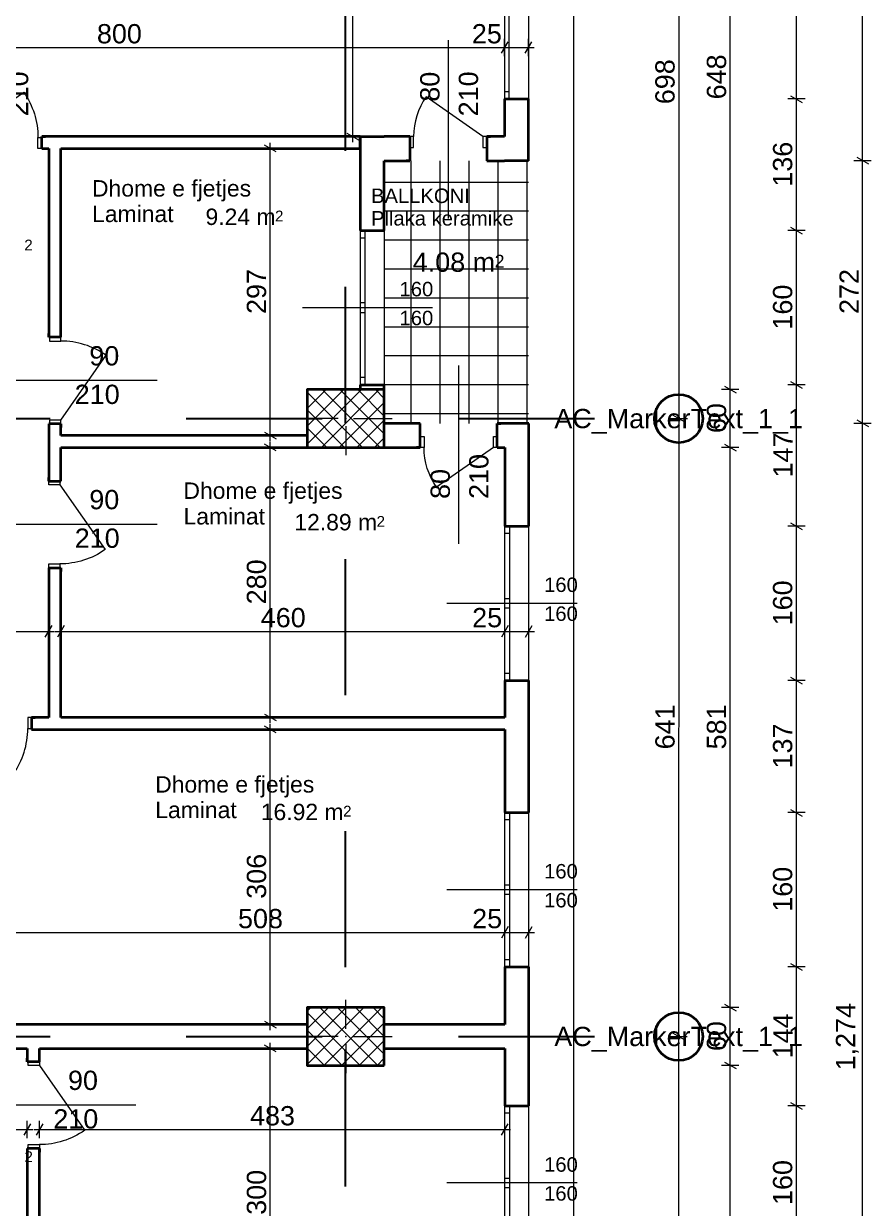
# Model space of a CAD drawing. Header units: centimetres. Extents: x 765 to 25620, y 224160 to 230516.
# Drawn here: x 3842 to 4721, y 226396 to 227625 of the extents above; entities that cross this region are included whole.
import ezdxf
from ezdxf.enums import TextEntityAlignment as Align

# ---------------------------------------------------------------- set-up
doc = ezdxf.new("R2010")
doc.units = ezdxf.units.CM
doc.header["$MEASUREMENT"] = 0
doc.linetypes.add('Small Dashed', pattern=[282.222222, 141.111111, -141.111111])
for name, color, linetype, lineweight in [('0_Pen_No__101', 252, 'Continuous', 13), ('ARCHICAD Door Markers_Pen_No__1', 7, 'Continuous', 13), ('ARCHICAD Door Markers_Pen_No__7', 7, 'Continuous', 35), ('ARCHICAD Doors_Pen_No__27', 7, 'Continuous', 35), ('ARCHICAD Window Markers_Pen_No__1', 7, 'Continuous', 13), ('ARCHICAD Window Markers_Pen_No__7', 7, 'Continuous', 35), ('ARCHICAD Windows_Pen_No__27', 7, 'Continuous', 35), ('Structural - Bearing_Pen_No__20', 1, 'Continuous', 0), ('Structural - Bearing_Pen_No__21', 7, 'Continuous', 35), ('Structural - Bearing_Pen_No__27', 7, 'Continuous', 35), ('Structural - Shear_Pen_No__1', 7, 'Continuous', 13), ('Structural - Shear_Pen_No__7', 7, 'Continuous', 35)]:
    doc.layers.add(name, color=color, linetype=linetype, lineweight=lineweight)
for name, color, linetype, lineweight, true_color in [('0_Pen_No__8', 7, 'Continuous', 35, 0xa80f02), ('Annotation - Text_Pen_No__8', 7, 'Continuous', 35, 0xa80f02), ('ARCHICAD Doors_Pen_No__23', 7, 'Continuous', 20, 0xff6600), ('ARCHICAD Doors_Pen_No__3', 7, 'Continuous', 18, 0xff6600), ('ARCHICAD Windows_Pen_No__23', 7, 'Continuous', 20, 0xff6600), ('ARCHICAD Windows_Pen_No__3', 7, 'Continuous', 18, 0xff6600), ('Structural - Shear_Pen_No__58', 7, 'Continuous', 25, 0xdf0000)]:
    doc.layers.add(name, color=color, linetype=linetype, lineweight=lineweight, true_color=true_color)
for name, color, linetype in [('ARCHICAD Door Markers', 7, 'Continuous'), ('ARCHICAD Doors', 7, 'Continuous'), ('ARCHICAD Window Markers', 7, 'Continuous'), ('ARCHICAD Windows', 7, 'Continuous'), ('Dimensioning - General', 7, 'Continuous'), ('Structural - Bearing', 7, 'Continuous')]:
    doc.layers.add(name, color=color, linetype=linetype)
doc.styles.add('GENERATED_STYLE_1', font='arial.ttf')
pattern_1 = [(45, (1303.923, 207240.939), (-9.192388, 9.192388), []), (135, (1303.923, 207240.939), (9.192388, 9.192388), [])]

# ---------------------------------------------------------------- blocks, each defined once
blk = doc.blocks.new('Door 22_5')
at = {"layer": 'ARCHICAD Doors_Pen_No__23', "color": 30, "linetype": 'Continuous', "lineweight": 20, "true_color": 0xff6600}
for p, q in [((-360, 0), (-400, 0)), ((-400, 0), (-400, -115)), ((-360, -115), (-360, 0)), ((400, 0), (360, 0)), ((360, 0), (360, -115)), ((400, -115), (400, 0)), ((-400, -115), (-360, -115)), ((360, -115), (400, -115))]:
    blk.add_line(p, q, dxfattribs=at)
at = {"layer": 'ARCHICAD Doors_Pen_No__27', "color": 7, "linetype": 'Continuous', "lineweight": 35}
for p, q in [((-400, 0), (-437, 0)), ((-400, 0), (-437, 0)), ((-400, 0), (-400, -115)), ((-400, 0), (-400, -115)), ((400, 0), (400, -115)), ((400, 0), (400, -115)), ((400, 0), (437, 0)), ((400, 0), (437, 0)), ((-400, -115), (-400, -250)), ((-400, -115), (-400, -250)), ((400, -115), (400, -250)), ((400, -115), (400, -250)), ((-400, -250), (-437, -250)), ((-400, -250), (-437, -250)), ((400, -250), (437, -250)), ((400, -250), (437, -250))]:
    blk.add_line(p, q, dxfattribs=at)
at = {"layer": 'ARCHICAD Doors_Pen_No__3', "color": 30, "linetype": 'Continuous', "lineweight": 18, "true_color": 0xff6600}
blk.add_line((360, 0), (-230, 413), dxfattribs=at)
blk.add_arc((360, 0), 720, 145, 180, dxfattribs=at)
blk = doc.blocks.new('D Marker 22_4')
at = {"layer": 'ARCHICAD Door Markers_Pen_No__1', "color": 7, "linetype": 'Continuous', "lineweight": 13}
blk.add_line((0, 1000), (0, -850), dxfattribs=at)
at = {"layer": 'ARCHICAD Door Markers_Pen_No__7', "color": 7, "lineweight": 35, "style": 'GENERATED_STYLE_1'}
for tag, p in [('AC_MarkerText_3', (-369, 665)), ('A', (31, 665))]:
    blk.add_attdef(tag, text='', height=200, rotation=270, dxfattribs=at).set_placement(p, align=Align.BOTTOM_LEFT)
blk = doc.blocks.new('D Marker 22')
at = {"layer": 'ARCHICAD Door Markers_Pen_No__1', "color": 7, "linetype": 'Continuous', "lineweight": 13}
blk.add_line((0, -1250), (0, 600), dxfattribs=at)
at = {"layer": 'ARCHICAD Door Markers_Pen_No__7', "color": 7, "lineweight": 35, "style": 'GENERATED_STYLE_1'}
for tag, p in [('AC_MarkerText_3', (-369, -329)), ('A', (31, -329))]:
    blk.add_attdef(tag, text='', height=200, rotation=270, dxfattribs=at).set_placement(p, align=Align.BOTTOM_LEFT)
blk = doc.blocks.new('Door 22_4')
at = {"layer": 'ARCHICAD Doors_Pen_No__23', "color": 30, "linetype": 'Continuous', "lineweight": 20, "true_color": 0xff6600}
for p, q in [((-410, 0), (-450, 0)), ((-450, 0), (-450, -115)), ((-410, -115), (-410, 0)), ((450, 0), (410, 0)), ((410, 0), (410, -115)), ((450, -115), (450, 0)), ((-450, -115), (-410, -115)), ((410, -115), (450, -115))]:
    blk.add_line(p, q, dxfattribs=at)
at = {"layer": 'ARCHICAD Doors_Pen_No__27', "color": 7, "linetype": 'Continuous', "lineweight": 35}
for p, q in [((-450, 10), (-487, 10)), ((-450, 10), (-487, 10)), ((-450, 0), (-450, 10)), ((-450, 0), (-450, 10)), ((-450, -115), (-450, 0)), ((-450, -115), (-450, 0)), ((450, 0), (450, 10)), ((450, 0), (450, 10)), ((450, 10), (487, 10)), ((450, 10), (487, 10)), ((450, -115), (450, 0)), ((450, -115), (450, 0)), ((-450, -115), (-487, -115)), ((-450, -115), (-487, -115)), ((450, -115), (487, -115)), ((450, -115), (487, -115))]:
    blk.add_line(p, q, dxfattribs=at)
at = {"layer": 'ARCHICAD Doors_Pen_No__3', "color": 30, "linetype": 'Continuous', "lineweight": 18, "true_color": 0xff6600}
blk.add_line((410, 0), (-262, 470), dxfattribs=at)
blk.add_arc((410, 0), 820, 145, 180, dxfattribs=at)
blk = doc.blocks.new('D Marker 22_2')
at = {"layer": 'ARCHICAD Door Markers_Pen_No__1', "color": 7, "linetype": 'Continuous', "lineweight": 13}
blk.add_line((0, 1000), (0, -725), dxfattribs=at)
at = {"layer": 'ARCHICAD Door Markers_Pen_No__7', "color": 7, "lineweight": 35, "style": 'GENERATED_STYLE_1'}
for tag, p in [('AC_MarkerText_3', (-369, 665)), ('AC_MarkerText_2', (31, 665))]:
    blk.add_attdef(tag, text='', height=200, rotation=270, dxfattribs=at).set_placement(p, align=Align.BOTTOM_LEFT)
blk = doc.blocks.new('Double Sash Window 22_2')
at = {"layer": 'ARCHICAD Windows_Pen_No__23', "color": 30, "linetype": 'Continuous', "lineweight": 20, "true_color": 0xff6600}
for p, q in [((-800, 0), (-725, 0)), ((-725, 0), (-725, -50)), ((-50, -50), (-50, 0)), ((-50, 0), (0, 0)), ((0, 0), (50, 0)), ((50, 0), (50, -50)), ((725, -50), (725, 0)), ((725, 0), (800, 0)), ((-725, -50), (-800, -50)), ((0, -50), (-50, -50)), ((50, -50), (0, -50)), ((800, -50), (725, -50))]:
    blk.add_line(p, q, dxfattribs=at)
at = {"layer": 'ARCHICAD Windows_Pen_No__27', "color": 7, "linetype": 'Continuous', "lineweight": 35}
for p, q in [((-800, 0), (-800, -50)), ((-800, 0), (-800, -50)), ((800, 0), (800, -50)), ((800, 0), (800, -50)), ((-800, -50), (-800, -250)), ((800, -50), (800, -250))]:
    blk.add_line(p, q, dxfattribs=at)
at = {"layer": 'ARCHICAD Windows_Pen_No__3', "color": 30, "linetype": 'Continuous', "lineweight": 18, "true_color": 0xff6600}
for p, q in [((-800, 0), (800, 0)), ((-725, 0), (-50, 0)), ((50, 0), (725, 0)), ((-50, -50), (-725, -50)), ((725, -50), (50, -50)), ((-800, -250), (800, -250))]:
    blk.add_line(p, q, dxfattribs=at)
blk = doc.blocks.new('W Marker 22_2')
at = {"layer": 'ARCHICAD Window Markers_Pen_No__1', "color": 7, "linetype": 'Continuous', "lineweight": 13}
blk.add_line((0, 500), (0, -850), dxfattribs=at)
at = {"layer": 'ARCHICAD Window Markers_Pen_No__7', "color": 7, "lineweight": 35, "style": 'GENERATED_STYLE_1'}
for tag, p in [('AC_MarkerText_3', (276, 207)), ('iShowSillTo', (-24, 207))]:
    blk.add_attdef(tag, text='', height=150, rotation=90, dxfattribs=at).set_placement(p, align=Align.BOTTOM_LEFT)
blk = doc.blocks.new('Triple Window 22')
at = {"layer": 'ARCHICAD Windows_Pen_No__23', "color": 30, "linetype": 'Continuous', "lineweight": 20, "true_color": 0xff6600}
for p, q in [((-1500, 0), (-1425, 0)), ((-1425, 0), (-1425, -50)), ((-568, -50), (-568, 0)), ((-568, 0), (-500, 0)), ((-500, 0), (-432, 0)), ((-432, 0), (-432, -50)), ((412.5, -50), (412.5, 0)), ((412.5, 0), (500, 0)), ((500, 0), (587.5, 0)), ((587.5, 0), (587.5, -50)), ((1425, -50), (1425, 0)), ((1425, 0), (1500, 0)), ((-1425, -50), (-1500, -50)), ((-500, -50), (-568, -50)), ((-432, -50), (-500, -50)), ((500, -50), (412.5, -50)), ((587.5, -50), (500, -50)), ((1500, -50), (1425, -50))]:
    blk.add_line(p, q, dxfattribs=at)
at = {"layer": 'ARCHICAD Windows_Pen_No__27', "color": 7, "linetype": 'Continuous', "lineweight": 35}
for p, q in [((-1500, 0), (-1500, -50)), ((-1500, 0), (-1500, -50)), ((1500, 0), (1500, -50)), ((1500, 0), (1500, -50)), ((-1500, -50), (-1500, -250)), ((1500, -50), (1500, -250))]:
    blk.add_line(p, q, dxfattribs=at)
at = {"layer": 'ARCHICAD Windows_Pen_No__3', "color": 30, "linetype": 'Continuous', "lineweight": 18, "true_color": 0xff6600}
for p, q in [((-1500, 0), (1500, 0)), ((-1425, 0), (-568, 0)), ((-432, 0), (412.5, 0)), ((587.5, 0), (1425, 0)), ((-568, -50), (-1425, -50)), ((412.5, -50), (-432, -50)), ((1425, -50), (587.5, -50)), ((-1500, -250), (1500, -250))]:
    blk.add_line(p, q, dxfattribs=at)
blk = doc.blocks.new('D Marker 22_3')
at = {"layer": 'ARCHICAD Door Markers_Pen_No__1', "color": 7, "linetype": 'Continuous', "lineweight": 13}
blk.add_line((0, -1125), (0, 600), dxfattribs=at)
at = {"layer": 'ARCHICAD Door Markers_Pen_No__7', "color": 7, "lineweight": 35, "style": 'GENERATED_STYLE_1'}
for tag, p in [('AC_MarkerText_3', (-369, -204)), ('AC_MarkerText_2', (31, -356))]:
    blk.add_attdef(tag, text='', height=200, rotation=270, dxfattribs=at).set_placement(p, align=Align.BOTTOM_LEFT)
blk = doc.blocks.new('Door 22_2')
at = {"layer": 'ARCHICAD Doors_Pen_No__23', "color": 30, "linetype": 'Continuous', "lineweight": 20, "true_color": 0xff6600}
for p, q in [((-410, 0), (-450, 0)), ((-450, 0), (-450, -115)), ((-410, -115), (-410, 0)), ((450, 0), (410, 0)), ((410, 0), (410, -115)), ((450, -115), (450, 0)), ((-450, -115), (-410, -115)), ((410, -115), (450, -115))]:
    blk.add_line(p, q, dxfattribs=at)
at = {"layer": 'ARCHICAD Doors_Pen_No__27', "color": 7, "linetype": 'Continuous', "lineweight": 35}
for p, q in [((-450, 0), (-487, 0)), ((-450, 0), (-487, 0)), ((-450, 0), (-450, -115)), ((-450, 0), (-450, -115)), ((450, 0), (450, -115)), ((450, 0), (450, -115)), ((450, 0), (487, 0)), ((450, 0), (487, 0)), ((-450, -115), (-450, -125)), ((-450, -115), (-450, -125)), ((450, -115), (450, -125)), ((450, -115), (450, -125)), ((-450, -125), (-487, -125)), ((-450, -125), (-487, -125)), ((450, -125), (487, -125)), ((450, -125), (487, -125))]:
    blk.add_line(p, q, dxfattribs=at)
at = {"layer": 'ARCHICAD Doors_Pen_No__3', "color": 30, "linetype": 'Continuous', "lineweight": 18, "true_color": 0xff6600}
blk.add_line((410, 0), (-262, 470), dxfattribs=at)
blk.add_arc((410, 0), 820, 145, 180, dxfattribs=at)

msp = doc.modelspace()

# ---------------------------------------------------------------- hatches: boundary and pattern name
at = {"layer": 'Structural - Bearing', "linetype": 'Continuous', "lineweight": 0, "true_color": 0x000000}
h = msp.add_hatch(dxfattribs=at)
h.set_pattern_fill('CONCRETE_BLOCK', color=18, scale=0.1, style=0, pattern_type=2)
h.set_pattern_definition(pattern_1)
h.paths.add_polyline_path([(4215.9, 227185.6), (4215.9, 227245.6), (4135.9, 227245.6), (4135.9, 227185.6)])
h = msp.add_hatch(dxfattribs=at)
h.set_pattern_fill('CONCRETE_BLOCK', color=18, scale=0.1, style=0, pattern_type=2)
h.set_pattern_definition(pattern_1)
h.paths.add_polyline_path([(4215.9, 226544.6), (4215.9, 226604.6), (4135.9, 226604.6), (4135.9, 226544.6)])

# ---------------------------------------------------------------- linework, layer by layer
at = {"layer": '0_Pen_No__101', "color": 252, "linetype": 'Continuous', "lineweight": 13}
for p, q in [((4243.9, 227210.6), (4243.9, 227483.1)), ((4273.9, 227210.6), (4273.9, 227483.1)), ((4303.9, 227210.6), (4303.9, 227483.1)), ((4333.9, 227210.6), (4333.9, 227483.1)), ((4363.9, 227210.6), (4363.9, 227483.1)), ((4215.9, 227460.9), (4365.5, 227460.9)), ((4215.9, 227430.9), (4365.5, 227430.9)), ((4215.9, 227400.9), (4365.5, 227400.9)), ((4215.9, 227370.9), (4365.5, 227370.9)), ((4215.9, 227340.9), (4365.5, 227340.9)), ((4215.9, 227310.9), (4365.5, 227310.9)), ((4215.9, 227280.9), (4365.5, 227280.9)), ((4215.9, 227250.9), (4365.5, 227250.9)), ((4215.9, 227220.9), (4365.5, 227220.9))]:
    msp.add_line(p, q, dxfattribs=at)
at = {"layer": 'Dimensioning - General', "color": 7, "linetype": 'Continuous', "lineweight": 13}
for p, q in [((4412.5, 225461.6), (4412.5, 230141.9)), ((4711.9, 227483.1), (4711.9, 228393.1)), ((4183.1, 227508.1), (4183.1, 227908.3)), ((4521.2, 227913.3), (4521.2, 227215.6)), ((4574.6, 227245.6), (4574.6, 227893.3)), ((4643.2, 227547.1), (4643.2, 227847.1)), ((4340.5, 227591.5), (4340.5, 227609.5)), ((4340.5, 227591.5), (4340.5, 227609.5)), ((4365.5, 227591.5), (4365.5, 227609.5)), ((3540.7, 227600.5), (4340.5, 227600.5)), ((4344, 227606.5), (4337.1, 227594.5)), ((4344, 227606.5), (4337.1, 227594.5)), ((4340.5, 227600.5), (4365.5, 227600.5)), ((4362.1, 227594.5), (4369, 227606.5)), ((4365.5, 227600.5), (4371.4, 227600.5)), ((4637.2, 227550.5), (4649.2, 227543.6)), ((4637.2, 227550.5), (4649.2, 227543.6)), ((4652.2, 227547.1), (4634.2, 227547.1)), ((4652.2, 227547.1), (4634.2, 227547.1)), ((4643.2, 227410.6), (4643.2, 227547.1)), ((4177.1, 227511.6), (4189.1, 227504.7)), ((4103.6, 227492.2), (4091.6, 227499.1)), ((4097.6, 227495.6), (4097.6, 227501.5)), ((4192.1, 227508.1), (4174.1, 227508.1)), ((4183.1, 227502.3), (4183.1, 227508.1)), ((4106.6, 227495.6), (4088.6, 227495.6)), ((4097.6, 227198.1), (4097.6, 227495.6)), ((4705.9, 227486.6), (4717.9, 227479.7)), ((4705.9, 227486.6), (4717.9, 227479.7)), ((4720.9, 227483.1), (4702.9, 227483.1)), ((4720.9, 227483.1), (4702.9, 227483.1)), ((4711.9, 227210.6), (4711.9, 227483.1)), ((4637.2, 227414.1), (4649.2, 227407.2)), ((4637.2, 227414.1), (4649.2, 227407.2)), ((4652.2, 227410.6), (4634.2, 227410.6)), ((4652.2, 227410.6), (4634.2, 227410.6)), ((4643.2, 227250.6), (4643.2, 227410.6)), ((4637.2, 227254.1), (4649.2, 227247.2)), ((4637.2, 227254.1), (4649.2, 227247.2)), ((4583.6, 227245.6), (4565.6, 227245.6)), ((4583.6, 227245.6), (4565.6, 227245.6)), ((4568.6, 227249.1), (4580.6, 227242.2)), ((4568.6, 227249.1), (4580.6, 227242.2)), ((4574.6, 227185.6), (4574.6, 227245.6)), ((4652.2, 227250.6), (4634.2, 227250.6)), ((4652.2, 227250.6), (4634.2, 227250.6)), ((4643.2, 227103.9), (4643.2, 227250.6)), ((4527.2, 227212.2), (4515.2, 227219.1)), ((4527.2, 227212.2), (4515.2, 227219.1)), ((4512.2, 227215.6), (4530.2, 227215.6)), ((4512.2, 227215.6), (4530.2, 227215.6)), ((4521.2, 227215.6), (4521.1, 226574.6)), ((4521.2, 227215.6), (4521.1, 226574.6)), ((4521.2, 227215.6), (4521.1, 226574.6)), ((4720.9, 227210.6), (4702.9, 227210.6)), ((4720.9, 227210.6), (4702.9, 227210.6)), ((4705.9, 227214.1), (4717.9, 227207.2)), ((4705.9, 227214.1), (4717.9, 227207.2)), ((4711.9, 225936.6), (4711.9, 227210.6)), ((4106.6, 227198.1), (4088.6, 227198.1)), ((4091.6, 227201.6), (4103.6, 227194.7)), ((4097.6, 227192.3), (4097.6, 227198.1)), ((4097.6, 227185.6), (4097.6, 227191.5)), ((4106.6, 227185.6), (4088.6, 227185.6)), ((4103.6, 227182.2), (4091.6, 227189.1)), ((4097.6, 226905.6), (4097.6, 227185.6)), ((4583.6, 227185.6), (4565.6, 227185.6)), ((4583.6, 227185.6), (4565.6, 227185.6)), ((4568.6, 227189.1), (4580.6, 227182.2)), ((4568.6, 227189.1), (4580.6, 227182.2)), ((4574.6, 226604.6), (4574.6, 227185.6)), ((4637.2, 227107.4), (4649.2, 227100.4)), ((4637.2, 227107.4), (4649.2, 227100.4)), ((4652.2, 227103.9), (4634.2, 227103.9)), ((4652.2, 227103.9), (4634.2, 227103.9)), ((4643.2, 226943.9), (4643.2, 227103.9)), ((3730.7, 226994.8), (3867.9, 226994.8)), ((3864.4, 226988.8), (3871.4, 227000.8)), ((3867.9, 226985.8), (3867.9, 227003.8)), ((3867.9, 226994.8), (3873.8, 226994.8)), ((3874.5, 226994.8), (3880.4, 226994.8)), ((3883.9, 227000.8), (3876.9, 226988.8)), ((3880.4, 226985.8), (3880.4, 227003.8)), ((3880.4, 226994.8), (4340.8, 226994.8)), ((4344.2, 227000.8), (4337.3, 226988.8)), ((4344.2, 227000.8), (4337.3, 226988.8)), ((4340.8, 226985.8), (4340.8, 227003.8)), ((4340.8, 226985.8), (4340.8, 227003.8)), ((4340.8, 226994.8), (4365.8, 226994.8)), ((4362.3, 226988.8), (4369.2, 227000.8)), ((4365.8, 226985.8), (4365.8, 227003.8)), ((4365.8, 226994.8), (4371.6, 226994.8)), ((4637.2, 226947.4), (4649.2, 226940.4)), ((4637.2, 226947.4), (4649.2, 226940.4)), ((4652.2, 226943.9), (4634.2, 226943.9)), ((4652.2, 226943.9), (4634.2, 226943.9)), ((4643.2, 226806.8), (4643.2, 226943.9)), ((4091.6, 226909.1), (4103.6, 226902.2)), ((4106.6, 226905.6), (4088.6, 226905.6)), ((4103.6, 226889.7), (4091.6, 226896.6)), ((4097.6, 226899.8), (4097.6, 226905.6)), ((4097.6, 226893.1), (4097.6, 226899)), ((4106.6, 226893.1), (4088.6, 226893.1)), ((4097.6, 226587.1), (4097.6, 226893.1)), ((4652.2, 226806.8), (4634.2, 226806.8)), ((4652.2, 226806.8), (4634.2, 226806.8)), ((4637.2, 226810.2), (4649.2, 226803.3)), ((4637.2, 226810.2), (4649.2, 226803.3)), ((4643.2, 226646.8), (4643.2, 226806.8)), ((4344.2, 226688.6), (4337.3, 226676.6)), ((4344.2, 226688.6), (4337.3, 226676.6)), ((4340.8, 226673.6), (4340.8, 226691.6)), ((4340.8, 226673.6), (4340.8, 226691.6)), ((4362.3, 226676.6), (4369.2, 226688.6)), ((4365.8, 226673.6), (4365.8, 226691.6)), ((3833.2, 226682.6), (4340.8, 226682.6)), ((4340.8, 226682.6), (4365.8, 226682.6)), ((4365.8, 226682.6), (4371.6, 226682.6)), ((4652.2, 226646.8), (4634.2, 226646.8)), ((4652.2, 226646.8), (4634.2, 226646.8)), ((4637.2, 226650.2), (4649.2, 226643.3)), ((4637.2, 226650.2), (4649.2, 226643.3)), ((4643.2, 226502.6), (4643.2, 226646.8)), ((4583.6, 226604.6), (4565.6, 226604.6)), ((4583.6, 226604.6), (4565.6, 226604.6)), ((4568.6, 226608.1), (4580.6, 226601.2)), ((4568.6, 226608.1), (4580.6, 226601.2)), ((4574.6, 226544.6), (4574.6, 226604.6)), ((4091.6, 226590.6), (4103.6, 226583.7)), ((4106.6, 226587.1), (4088.6, 226587.1)), ((4097.6, 226581.3), (4097.6, 226587.1)), ((4527.1, 226571.2), (4515.1, 226578.1)), ((4527.1, 226571.2), (4515.1, 226578.1)), ((4103.6, 226558.7), (4091.6, 226565.6)), ((4097.6, 226562.1), (4097.6, 226568)), ((4512.1, 226574.6), (4530.1, 226574.6)), ((4521.1, 226574.6), (4521.1, 225966.6)), ((4521.1, 226574.6), (4521.1, 225966.6)), ((4106.6, 226562.1), (4088.6, 226562.1)), ((4097.6, 226262.6), (4097.6, 226562.1)), ((4583.6, 226544.6), (4565.6, 226544.6)), ((4583.6, 226544.6), (4565.6, 226544.6)), ((4568.6, 226548.1), (4580.6, 226541.2)), ((4568.6, 226548.1), (4580.6, 226541.2)), ((4574.6, 225996.6), (4574.6, 226544.6)), ((4637.2, 226506), (4649.2, 226499.1)), ((4637.2, 226506), (4649.2, 226499.1)), ((4652.2, 226502.6), (4634.2, 226502.6)), ((4652.2, 226502.6), (4634.2, 226502.6)), ((4643.2, 226342.6), (4643.2, 226502.6)), ((3842.3, 226472.1), (3849.2, 226484.1)), ((3845.7, 226469.1), (3845.7, 226487.1)), ((3861.7, 226484.1), (3854.8, 226472.1)), ((3858.2, 226469.1), (3858.2, 226487.1)), ((4337.3, 226472.1), (4344.2, 226484.1)), ((4340.8, 226469.1), (4340.8, 226487.1)), ((3540.7, 226478.1), (3845.7, 226478.1)), ((3845.7, 226478.1), (3851.6, 226478.1)), ((3852.4, 226478.1), (3858.2, 226478.1)), ((3858.2, 226478.1), (4340.8, 226478.1)), ((4340.8, 226478.1), (4346.6, 226478.1))]:
    msp.add_line(p, q, dxfattribs=at)
at = {"layer": 'Structural - Bearing_Pen_No__20', "color": 1, "linetype": 'Continuous', "lineweight": 0}
for p, q in [((4175.9, 227223.6), (4175.9, 227253.6)), ((4167.9, 227215.6), (4127.9, 227215.6)), ((4175.9, 227207.6), (4175.9, 227177.6)), ((4183.9, 227215.6), (4223.9, 227215.6)), ((4175.9, 226582.6), (4175.9, 226612.6)), ((4167.9, 226574.6), (4127.9, 226574.6)), ((4175.9, 226566.6), (4175.9, 226536.6)), ((4183.9, 226574.6), (4223.9, 226574.6))]:
    msp.add_line(p, q, dxfattribs=at)
for p in [(4175.9, 227215.6), (4175.9, 226574.6)]:
    msp.add_point(p, dxfattribs=at)
at = {"layer": 'Structural - Bearing_Pen_No__21', "color": 7, "linetype": 'Continuous', "lineweight": 35, "flags": 128}
for points in [[(4215.9, 227185.6), (4215.9, 227245.6), (4135.9, 227245.6), (4135.9, 227185.6)], [(4215.9, 226544.6), (4215.9, 226604.6), (4135.9, 226604.6), (4135.9, 226544.6)]]:
    msp.add_lwpolyline(points, close=True, dxfattribs=at)
at = {"layer": 'Structural - Bearing_Pen_No__27', "color": 7, "linetype": 'Continuous', "lineweight": 35}
for p, q in [((4340.5, 227547.1), (4345.5, 227547.1)), ((4345.5, 227547.1), (4365.5, 227547.1)), ((3860.8, 227508.1), (3864.5, 227508.1)), ((3860.8, 227507.1), (3860.8, 227508.1)), ((3860.8, 227495.6), (3860.8, 227507.1)), ((4242.2, 227508.1), (4238.5, 227508.1)), ((4242.2, 227508.1), (4242.2, 227496.6)), ((4322.2, 227508.1), (4325.9, 227508.1)), ((4322.2, 227508.1), (4322.2, 227496.6)), ((3860.8, 227495.6), (3864.5, 227495.6)), ((4242.2, 227496.6), (4242.2, 227483.1)), ((4322.2, 227496.6), (4322.2, 227483.1)), ((4242.2, 227483.1), (4238.5, 227483.1)), ((4322.2, 227483.1), (4325.9, 227483.1)), ((4190.9, 227410.6), (4195.9, 227410.6)), ((4195.9, 227410.6), (4215.9, 227410.6)), ((3867.9, 227300), (3867.9, 227303.7)), ((3880.4, 227300), (3880.4, 227303.7)), ((3868.9, 227300), (3867.9, 227300)), ((3880.4, 227300), (3868.9, 227300)), ((4190.9, 227250.6), (4195.9, 227250.6)), ((4195.9, 227250.6), (4215.9, 227250.6)), ((3867.9, 227210), (3867.9, 227206.3)), ((3868.9, 227210), (3867.9, 227210)), ((3880.4, 227210), (3868.9, 227210)), ((3880.4, 227210), (3880.4, 227206.3)), ((4253.1, 227210.6), (4249.4, 227210.6)), ((4253.1, 227197.1), (4253.1, 227210.6)), ((4333.1, 227210.6), (4336.8, 227210.6)), ((4333.1, 227197.1), (4333.1, 227210.6)), ((4253.1, 227185.6), (4253.1, 227197.1)), ((4333.1, 227185.6), (4333.1, 227197.1)), ((4253.1, 227185.6), (4249.4, 227185.6)), ((4333.1, 227185.6), (4336.8, 227185.6)), ((3867.9, 227150.8), (3867.9, 227154.5)), ((3880.4, 227150.8), (3880.4, 227154.5)), ((3867.9, 227150.8), (3879.4, 227150.8)), ((3879.4, 227150.8), (3880.4, 227150.8)), ((4340.8, 227103.9), (4345.8, 227103.9)), ((4345.8, 227103.9), (4365.8, 227103.9)), ((3867.9, 227060.8), (3867.9, 227057.1)), ((3867.9, 227060.8), (3879.4, 227060.8)), ((3879.4, 227060.8), (3880.4, 227060.8)), ((3880.4, 227060.8), (3880.4, 227057.1)), ((4340.8, 226943.9), (4345.8, 226943.9)), ((4345.8, 226943.9), (4365.8, 226943.9)), ((3850.2, 226905.6), (3853.9, 226905.6)), ((3850.2, 226905.6), (3850.2, 226894.1)), ((3850.2, 226894.1), (3850.2, 226893.1)), ((3850.2, 226893.1), (3853.9, 226893.1)), ((4340.8, 226806.8), (4345.8, 226806.8)), ((4345.8, 226806.8), (4365.8, 226806.8)), ((4340.8, 226646.8), (4345.8, 226646.8)), ((4345.8, 226646.8), (4365.8, 226646.8)), ((3845.7, 226548.4), (3845.7, 226552.1)), ((3846.7, 226548.4), (3845.7, 226548.4)), ((3858.2, 226548.4), (3846.7, 226548.4)), ((3858.2, 226548.4), (3858.2, 226552.1)), ((4340.8, 226502.6), (4345.8, 226502.6)), ((4345.8, 226502.6), (4365.8, 226502.6)), ((3845.7, 226458.4), (3845.7, 226454.7)), ((3846.7, 226458.4), (3845.7, 226458.4)), ((3858.2, 226458.4), (3846.7, 226458.4)), ((3858.2, 226458.4), (3858.2, 226454.7))]:
    msp.add_line(p, q, dxfattribs=at)
at = {"layer": 'Structural - Bearing_Pen_No__27', "color": 7, "linetype": 'Continuous', "lineweight": 35, "flags": 128}
for points in [[(4340.5, 227547.1), (4340.5, 227508.1)], [(4365.5, 227483.1), (4365.5, 227547.1)], [(4190.9, 227508.1), (3860.8, 227508.1)], [(4190.9, 227495.6), (4190.9, 227508.1)], [(4190.9, 227508.1), (4190.9, 227410.6)], [(4190.9, 227508.1), (4215.9, 227508.1)], [(4242.2, 227508.1), (4215.9, 227508.1)], [(4340.5, 227508.1), (4322.2, 227508.1)], [(3860.8, 227495.6), (3867.9, 227495.6)], [(3867.9, 227495.6), (3867.9, 227300)], [(3880.4, 227495.6), (4190.9, 227495.6)], [(3880.4, 227300), (3880.4, 227495.6)], [(4215.9, 227483.1), (4242.2, 227483.1)], [(4215.9, 227410.6), (4215.9, 227483.1)], [(4322.2, 227483.1), (4340.5, 227483.1)], [(4365.5, 227483.1), (4340.5, 227483.1)], [(4190.9, 227250.6), (4190.9, 227245.6)], [(4215.9, 227245.6), (4215.9, 227250.6)], [(3867.9, 227210), (3867.9, 227150.8)], [(3880.4, 227198.1), (3880.4, 227210)], [(4253.1, 227210.6), (4215.9, 227210.6)], [(4340.8, 227210.6), (4333.1, 227210.6)], [(4365.8, 227210.6), (4340.8, 227210.6)], [(4365.8, 227103.9), (4365.8, 227210.6)], [(4135.9, 227198.1), (3880.4, 227198.1)], [(3880.4, 227185.6), (4135.9, 227185.6)], [(3880.4, 227150.8), (3880.4, 227185.6)], [(4215.9, 227185.6), (4253.1, 227185.6)], [(4333.1, 227185.6), (4340.8, 227185.6)], [(4340.8, 227185.6), (4340.8, 227103.9)], [(3867.9, 227060.8), (3867.9, 226905.6)], [(3880.4, 226905.6), (3880.4, 227060.8)], [(4340.8, 226943.9), (4340.8, 226905.6)], [(4365.8, 226806.8), (4365.8, 226943.9)], [(3867.9, 226905.6), (3850.2, 226905.6)], [(4340.8, 226905.6), (3880.4, 226905.6)], [(3850.2, 226893.1), (4340.8, 226893.1)], [(4340.8, 226893.1), (4340.8, 226806.8)], [(4340.8, 226646.8), (4340.8, 226587.1)], [(4365.8, 226502.6), (4365.8, 226646.8)], [(4135.9, 226587.1), (3833.2, 226587.1)], [(4340.8, 226587.1), (4215.9, 226587.1)], [(3595.7, 226562.1), (3845.7, 226562.1)], [(3845.7, 226562.1), (3845.7, 226548.4)], [(3858.2, 226562.1), (4135.9, 226562.1)], [(3858.2, 226548.4), (3858.2, 226562.1)], [(4215.9, 226562.1), (4340.8, 226562.1)], [(4340.8, 226562.1), (4340.8, 226502.6)], [(3845.7, 226458.4), (3845.7, 226057.1)], [(3858.2, 226262.6), (3858.2, 226458.4)]]:
    msp.add_lwpolyline(points, dxfattribs=at)
at = {"layer": 'Structural - Shear_Pen_No__58', "color": 12, "linetype": 'Small Dashed', "lineweight": 25, "true_color": 0xdf0000}
for p, q in [((4175.4, 229045.4), (4175.4, 226560)), ((3446, 227215.6), (4496.1, 227215.6)), ((3446, 226574.6), (4496.1, 226574.6)), ((4175.4, 226560), (4175.4, 225362.7))]:
    msp.add_line(p, q, dxfattribs=at)
msp.add_point((4175.4, 226560), dxfattribs=at)
msp.add_point((4175.4, 226560), dxfattribs=at)
at = {"layer": 'Structural - Shear_Pen_No__7', "color": 7, "linetype": 'Continuous', "lineweight": 35}
for centre in [(4521.1, 227215.6), (4521.1, 226574.6)]:
    msp.add_ellipse(centre, major_axis=(17.7, 17.7), ratio=1, start_param=5.497787, end_param=11.780972, dxfattribs=at)

# ---------------------------------------------------------------- block references
at = {"layer": 'ARCHICAD Door Markers', "color": 7, "lineweight": 13}
ref = msp.add_blockref('D Marker 22_2', (3815.8, 227508.1), dxfattribs=dict(at, xscale=0.1, yscale=0.1, zscale=0.1))
ref.add_attrib('AC_MarkerText_2', '90', dxfattribs={"layer": 'ARCHICAD Door Markers_Pen_No__7', "color": 7, "lineweight": 35, "height": 20, "rotation": 90, "style": 'GENERATED_STYLE_1'}).set_placement((3812.7, 227544.3), align=Align.BOTTOM_LEFT)
ref.add_attrib('AC_MarkerText_3', '210', dxfattribs={"layer": 'ARCHICAD Door Markers_Pen_No__7', "color": 7, "lineweight": 35, "height": 20, "rotation": 90, "style": 'GENERATED_STYLE_1'}).set_placement((3852.7, 227529.1), align=Align.BOTTOM_LEFT)
ref = msp.add_blockref('D Marker 22_4', (4282.2, 227508.1), dxfattribs=dict(at, xscale=0.1, yscale=0.1, zscale=0.1))
ref.add_attrib('AC_MarkerText_2', '80', dxfattribs={"layer": 'ARCHICAD Door Markers_Pen_No__7', "color": 7, "lineweight": 35, "height": 20, "rotation": 90, "style": 'GENERATED_STYLE_1'}).set_placement((4279.1, 227544.3), align=Align.BOTTOM_LEFT)
ref.add_attrib('AC_MarkerText_3', '210', dxfattribs={"layer": 'ARCHICAD Door Markers_Pen_No__7', "color": 7, "lineweight": 35, "height": 20, "rotation": 90, "style": 'GENERATED_STYLE_1'}).set_placement((4319.1, 227529.1), align=Align.BOTTOM_LEFT)
ref = msp.add_blockref('D Marker 22_3', (3867.9, 227255), dxfattribs=dict(at, xscale=0.1, yscale=0.1, zscale=0.1, rotation=90))
ref.add_attrib('AC_MarkerText_2', '90', dxfattribs={"layer": 'ARCHICAD Door Markers_Pen_No__7', "color": 7, "lineweight": 35, "height": 20, "style": 'GENERATED_STYLE_1'}).set_placement((3910, 227264.7), align=Align.BOTTOM_LEFT)
ref.add_attrib('AC_MarkerText_3', '210', dxfattribs={"layer": 'ARCHICAD Door Markers_Pen_No__7', "color": 7, "lineweight": 35, "height": 20, "style": 'GENERATED_STYLE_1'}).set_placement((3894.9, 227224.7), align=Align.BOTTOM_LEFT)
ref = msp.add_blockref('D Marker 22', (4293.1, 227210.6), dxfattribs=dict(at, xscale=0.1, yscale=0.1, zscale=0.1))
ref.add_attrib('AC_MarkerText_2', '80', dxfattribs={"layer": 'ARCHICAD Door Markers_Pen_No__7', "color": 7, "lineweight": 35, "height": 20, "rotation": 90, "style": 'GENERATED_STYLE_1'}).set_placement((4289.9, 227132.2), align=Align.BOTTOM_LEFT)
ref.add_attrib('AC_MarkerText_3', '210', dxfattribs={"layer": 'ARCHICAD Door Markers_Pen_No__7', "color": 7, "lineweight": 35, "height": 20, "rotation": 90, "style": 'GENERATED_STYLE_1'}).set_placement((4329.9, 227132.2), align=Align.BOTTOM_LEFT)
ref = msp.add_blockref('D Marker 22_3', (3867.9, 227105.8), dxfattribs=dict(at, xscale=0.1, yscale=0.1, zscale=0.1, rotation=90))
ref.add_attrib('AC_MarkerText_2', '90', dxfattribs={"layer": 'ARCHICAD Door Markers_Pen_No__7', "color": 7, "lineweight": 35, "height": 20, "style": 'GENERATED_STYLE_1'}).set_placement((3910, 227115.5), align=Align.BOTTOM_LEFT)
ref.add_attrib('AC_MarkerText_3', '210', dxfattribs={"layer": 'ARCHICAD Door Markers_Pen_No__7', "color": 7, "lineweight": 35, "height": 20, "style": 'GENERATED_STYLE_1'}).set_placement((3894.9, 227075.5), align=Align.BOTTOM_LEFT)
ref = msp.add_blockref('D Marker 22_3', (3845.7, 226503.4), dxfattribs=dict(at, xscale=0.1, yscale=0.1, zscale=0.1, rotation=90))
ref.add_attrib('AC_MarkerText_2', '90', dxfattribs={"layer": 'ARCHICAD Door Markers_Pen_No__7', "color": 7, "lineweight": 35, "height": 20, "style": 'GENERATED_STYLE_1'}).set_placement((3887.9, 226513.1), align=Align.BOTTOM_LEFT)
ref.add_attrib('AC_MarkerText_3', '210', dxfattribs={"layer": 'ARCHICAD Door Markers_Pen_No__7', "color": 7, "lineweight": 35, "height": 20, "style": 'GENERATED_STYLE_1'}).set_placement((3872.7, 226473.1), align=Align.BOTTOM_LEFT)
at = {"layer": 'ARCHICAD Doors', "color": 7, "linetype": 'Continuous', "lineweight": 13, "yscale": 0.1, "zscale": 100}
for name, p, xscale in [('Door 22_4', (3815.8, 227507.1), -0.1), ('Door 22_5', (4282.2, 227508.1), 0.1)]:
    msp.add_blockref(name, p, dxfattribs=dict(at, xscale=xscale))
for name, p, xscale, rotation in [('Door 22_2', (3880.4, 227255), 0.1, 270), ('Door 22_5', (4293.1, 227185.6), -0.1, 180), ('Door 22_4', (3879.4, 227105.8), -0.1, 270), ('Door 22_4', (3805.2, 226894.1), 0.1, 180), ('Door 22_2', (3858.2, 226503.4), -0.1, 270)]:
    msp.add_blockref(name, p, dxfattribs=dict(at, xscale=xscale, rotation=rotation))
at = {"layer": 'ARCHICAD Window Markers', "color": 7, "lineweight": 13}
ref = msp.add_blockref('W Marker 22_2', (4215.9, 227330.6), dxfattribs=dict(at, xscale=0.1, yscale=0.1, zscale=0.1, rotation=270))
ref.add_attrib('AC_MarkerText_2', '160', dxfattribs={"layer": 'ARCHICAD Window Markers_Pen_No__7', "color": 7, "lineweight": 35, "height": 15, "style": 'GENERATED_STYLE_1'}).set_placement((4231.7, 227307.9), align=Align.BOTTOM_LEFT)
ref.add_attrib('AC_MarkerText_2_1', '160', dxfattribs={"layer": 'ARCHICAD Window Markers_Pen_No__7', "color": 7, "lineweight": 35, "height": 15, "style": 'GENERATED_STYLE_1'}).set_placement((4231.7, 227337.9), align=Align.BOTTOM_LEFT)
ref = msp.add_blockref('W Marker 22_2', (4365.8, 227023.9), dxfattribs=dict(at, xscale=0.1, yscale=0.1, zscale=0.1, rotation=270))
ref.add_attrib('AC_MarkerText_2', '160', dxfattribs={"layer": 'ARCHICAD Window Markers_Pen_No__7', "color": 7, "lineweight": 35, "height": 15, "style": 'GENERATED_STYLE_1'}).set_placement((4381.6, 227001.2), align=Align.BOTTOM_LEFT)
ref.add_attrib('AC_MarkerText_2_1', '160', dxfattribs={"layer": 'ARCHICAD Window Markers_Pen_No__7', "color": 7, "lineweight": 35, "height": 15, "style": 'GENERATED_STYLE_1'}).set_placement((4381.6, 227031.2), align=Align.BOTTOM_LEFT)
ref = msp.add_blockref('W Marker 22_2', (4365.8, 226726.8), dxfattribs=dict(at, xscale=0.1, yscale=0.1, zscale=0.1, rotation=270))
ref.add_attrib('AC_MarkerText_2', '160', dxfattribs={"layer": 'ARCHICAD Window Markers_Pen_No__7', "color": 7, "lineweight": 35, "height": 15, "style": 'GENERATED_STYLE_1'}).set_placement((4381.6, 226704), align=Align.BOTTOM_LEFT)
ref.add_attrib('AC_MarkerText_2_1', '160', dxfattribs={"layer": 'ARCHICAD Window Markers_Pen_No__7', "color": 7, "lineweight": 35, "height": 15, "style": 'GENERATED_STYLE_1'}).set_placement((4381.6, 226734), align=Align.BOTTOM_LEFT)
ref = msp.add_blockref('W Marker 22_2', (4365.8, 226422.6), dxfattribs=dict(at, xscale=0.1, yscale=0.1, zscale=0.1, rotation=270))
ref.add_attrib('AC_MarkerText_2', '160', dxfattribs={"layer": 'ARCHICAD Window Markers_Pen_No__7', "color": 7, "lineweight": 35, "height": 15, "style": 'GENERATED_STYLE_1'}).set_placement((4381.6, 226399.8), align=Align.BOTTOM_LEFT)
ref.add_attrib('AC_MarkerText_2_1', '160', dxfattribs={"layer": 'ARCHICAD Window Markers_Pen_No__7', "color": 7, "lineweight": 35, "height": 15, "style": 'GENERATED_STYLE_1'}).set_placement((4381.6, 226429.8), align=Align.BOTTOM_LEFT)
at = {"layer": 'ARCHICAD Windows', "color": 21, "linetype": 'Continuous', "lineweight": 18, "true_color": 0xff9955, "yscale": 0.1, "zscale": 100}
for name, p, xscale, rotation in [('Triple Window 22', (4340.5, 227697.1), -0.1, 90), ('Double Sash Window 22_2', (4190.9, 227330.6), -0.1, 90), ('Double Sash Window 22_2', (4340.8, 227023.9), 0.1, 89.99999999999999), ('Double Sash Window 22_2', (4340.8, 226726.8), 0.1, 89.99999999999999), ('Double Sash Window 22_2', (4340.8, 226422.6), 0.1, 89.99999999999999)]:
    msp.add_blockref(name, p, dxfattribs=dict(at, xscale=xscale, rotation=rotation))

# ---------------------------------------------------------------- texts
at = {"layer": '0_Pen_No__8', "color": 14, "true_color": 0xa80f02, "style": 'GENERATED_STYLE_1'}
for s, height, p in [('9.24 m', 17, (4030.5, 227416.4)), ('2', 11.2, (4102.6, 227420.1)), ('2', 11.2, (3842.6, 227390)), ('4.08 m', 20, (4245.4, 227367.8)), ('2', 13.2, (4330.3, 227372.2)), ('12.89 m', 17, (4122.6, 227099.6)), ('2', 11.2, (4207.9, 227103.3)), ('16.92 m', 17, (4087.8, 226799)), ('2', 11.2, (4173.2, 226802.7)), ('2', 11.2, (3842.8, 226444.3))]:
    msp.add_text(s, height=height, dxfattribs=at).set_placement(p)
at = {"layer": 'Annotation - Text_Pen_No__8', "color": 14, "true_color": 0xa80f02, "style": 'GENERATED_STYLE_1'}
for s, height, p in [('Dhome e fjetjes', 17, (3912.8, 227445.9)), ('BALLKONI', 15, (4202.1, 227439.2)), ('Laminat', 17, (3912.9, 227419.4)), ('Pllaka keramike', 15, (4202.1, 227415.8)), ('Dhome e fjetjes', 17, (4007.6, 227132.3)), ('Laminat', 17, (4007.7, 227105.7)), ('Dhome e fjetjes', 17, (3978.3, 226827.6)), ('Laminat', 17, (3978.4, 226801.1))]:
    msp.add_text(s, height=height, dxfattribs=at).set_placement(p)
at = {"layer": 'Dimensioning - General', "color": 7, "lineweight": 13, "char_height": 20, "attachment_point": 7, "style": 'GENERATED_STYLE_1'}
for s, insert in [('\\A1;800', (3917.9, 227604.5)), ('\\A1;25', (4306.7, 227604.5)), ('\\A1;460', (4087.8, 226998.8)), ('\\A1;25', (4307, 226998.8)), ('\\A1;508', (4064.2, 226686.6)), ('\\A1;25', (4307, 226686.6)), ('\\A1;483', (4076.7, 226482.1))]:
    msp.add_mtext(s, dxfattribs=dict(at, insert=insert))
for s, insert, rotation in [('\\A1;698', (4517.2, 227541.7), 89.9973), ('\\A1;648', (4570.6, 227546.7), 90), ('\\A1;297', (4093.6, 227324.1), 90), ('\\A1;272', (4707.9, 227324.1), 90), ('\\A1;60', (4570.6, 227200.5), 90), ('\\A1;280', (4093.6, 227022.9), 90), ('\\A1;641', (4517.2, 226872.4), 89.9973), ('\\A1;581', (4570.6, 226872.4), 90), ('\\A1;306', (4093.6, 226717.4), 90), ('\\A1;1,274', (4707.9, 226539.4), 90), ('\\A1;60', (4570.6, 226559.4), 90), ('\\A1;300', (4093.6, 226389.6), 90)]:
    msp.add_mtext(s, dxfattribs=dict(at, insert=insert, rotation=rotation))
at = {"layer": 'Dimensioning - General', "color": 5, "lineweight": 35, "char_height": 20, "attachment_point": 7, "rotation": 90, "style": 'GENERATED_STYLE_1'}
for s, insert in [('\\A1;136', (4639.2, 227456.1)), ('\\A1;160', (4639.2, 227307.9)), ('\\A1;147', (4639.2, 227154.5)), ('\\A1;160', (4639.2, 227001.1)), ('\\A1;137', (4639.2, 226852.6)), ('\\A1;160', (4639.2, 226704)), ('\\A1;144', (4639.2, 226551.9)), ('\\A1;160', (4639.2, 226399.8))]:
    msp.add_mtext(s, dxfattribs=dict(at, insert=insert))
at = {"layer": 'Structural - Shear_Pen_No__1', "color": 7, "lineweight": 13, "style": 'GENERATED_STYLE_1'}
for p in [(4521.1, 227215.6), (4521.1, 226574.6)]:
    msp.add_attdef('AC_MarkerText_1_1', text='', height=20, dxfattribs=at).set_placement(p, align=Align.MIDDLE_CENTER)

doc.saveas('drawing.dxf')
